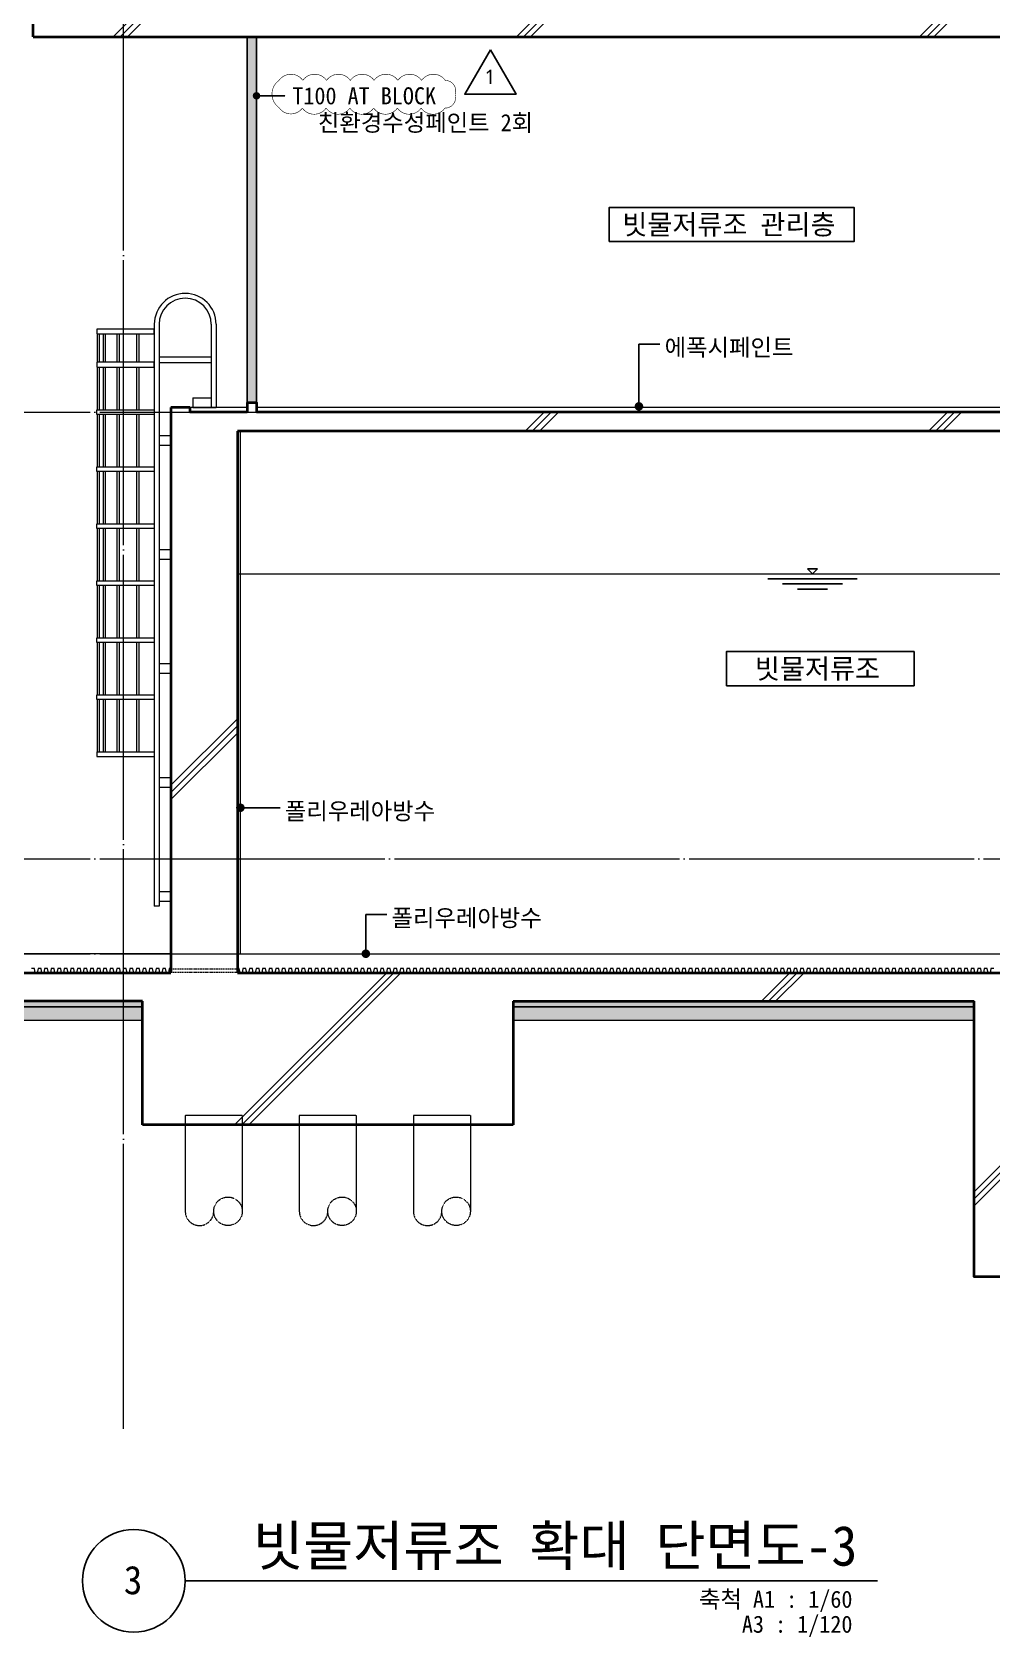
# Model space of a CAD drawing. Header units: inches. Extents: x 224105 to 519834, y 3350 to 70638.
# Drawn here: x 485878 to 495977, y 3350 to 20240 of the extents above; entities that cross this region are included whole.
import ezdxf
from ezdxf.enums import TextEntityAlignment as Align

# ---------------------------------------------------------------- set-up
doc = ezdxf.new("R2010")
doc.units = ezdxf.units.IN
doc.header["$MEASUREMENT"] = 0
for name, pattern in [('CEN', [62, 60, -1, 0, -1]), ('HID', [2, 1.1, -0.9]), ('HIDDEN', [0.375, 0.25, -0.125])]:
    doc.linetypes.add(name, pattern=pattern)
doc.layers.get('0').update_dxf_attribs({"linetype": 'CONTINUOUS'})
for name, color, linetype, lineweight in [('A-AXIS-LINE', 1, 'CEN', 15), ('A-BORD-TEXT', 3, 'CONTINUOUS', 25), ('A-CONC-LIN1', 2, 'CONTINUOUS', 40), ('A-CONC-LIN2', 7, 'CONTINUOUS', 25), ('A-ELEV-LIN3', 8, 'CONTINUOUS', 18), ('A-MKXS-LEAD', 7, 'CONTINUOUS', 25), ('A-MKXS-TEXT1', 3, 'CONTINUOUS', 25), ('A-MKXX-NAME', 3, 'CONTINUOUS', 25), ('A-MKXX-SYMB', 7, 'CONTINUOUS', 25), ('A-WAXM-BLOC', 3, 'CONTINUOUS', 25), ('A-XXXX-DRBD', 9, 'CONTINUOUS', 20), ('A-XXXX-FIN2', 6, 'CONTINUOUS', 20), ('A-XXXX-HATC', 8, 'CONTINUOUS', 18), ('A-XXXX-HID', 8, 'HIDDEN', 18), ('A-XXXX-SYMB', 7, 'CONTINUOUS', 25), ('A-XXXX-TXT1', 3, 'CONTINUOUS', 25), ('A-XXXX-WAT1', 9, 'HID', 20), ('REV-202205', 20, 'CONTINUOUS', 25)]:
    doc.layers.add(name, color=color, linetype=linetype, lineweight=lineweight)
doc.layers.add('A-SECT-LIN3', color=255, linetype='CONTINUOUS')
doc.styles.add('돋움체', font='')
doc.styles.add('맑은고딕', font='malgun.ttf')
doc.styles.get('돋움체').set_extended_font_data('DotumChe')

# ---------------------------------------------------------------- blocks, each defined once
blk = doc.blocks.new('A$C1EF06538')
at = {"color": 7}
for p, q in [((0, 0), (-25.8, 25.2)), ((25.8, 25.2), (-25.8, 25.2)), ((0, 0), (25.8, 25.2)), ((235.5, -27), (-235.5, -27)), ((157, -54), (-157, -54)), ((78.5, -81), (-78.5, -81))]:
    blk.add_line(p, q, dxfattribs=at)
blk = doc.blocks.new('A$C098F3C96')
at = {"layer": 'REV-202205'}
blk.add_lwpolyline([(2252, 3900), (0, 0), (4504, 0)], close=True, dxfattribs=at)
at = {"layer": 'A-BORD-TEXT', "style": '맑은고딕'}
blk.add_text('1', height=1250, dxfattribs=at).set_placement((2227, 1534), align=Align.MIDDLE)

msp = doc.modelspace()

# ---------------------------------------------------------------- hatches: boundary and pattern name
at = {"layer": 'A-ELEV-LIN3'}
h = msp.add_hatch(dxfattribs=at)
h.set_pattern_fill('DOTS', color=256, scale=10)
h.set_pattern_definition([(0, (0, 0), (7.9375, 15.875), [0, -15.875])])
h.paths.add_polyline_path([(488239.1, 16340.1), (488239.1, 20190.1), (488139.1, 20190.1), (488139.1, 16340.1)])
at = {"layer": 'A-MKXS-LEAD'}
h = msp.add_hatch(color=256, dxfattribs=at)
edge = h.paths.add_edge_path()
edge.add_arc((488239.1, 19569.7), 40, 0, 360)
at = {"layer": 'A-XXXX-HATC'}
h = msp.add_hatch(dxfattribs=at)
h.set_pattern_fill('CONC', color=256, scale=100)
h.set_pattern_definition([(45, (0, 0), (-2121.32, 2121.32), []), (45, (0, 75), (-2121.32, 2121.32), []), (45, (0, 150), (-2121.32, 2121.32), [])])
h.paths.add_polyline_path([(486189.1, 22040.1), (485889.1, 22040.1), (485889.1, 20190.1), (498039.1, 20190.1), (498039.1, 19490.1), (498739.1, 19490.1), (498739.1, 22040.1), (498439.1, 22040.1), (498439.1, 20390.1), (486189.1, 20390.1)])
h.paths.add_polyline_path([(490939.1, 10040.1), (495789.1, 10040.1), (495789.1, 7140.1), (502689.1, 7140.1), (502689.1, 10040.1), (504339.1, 10040.1), (504339.1, 10340.1), (500339.1, 10340.1), (500339.1, 19090.1), (500289.1, 19090.1), (500139.1, 19090.1), (500139.1, 16240.1), (488339.1, 16240.1), (488339.1, 16340.1), (488139.1, 16340.1), (488139.1, 16240.1), (487538.7, 16240.1), (487538.7, 16290.2), (487338.7, 16290.2), (487339.1, 10340.1), (481189.1, 10340.1), (481189.1, 22025.1), (480989.1, 22025.1), (480989.1, 20440.1), (480489.1, 20440.1), (480489.1, 10040.1), (487039.1, 10040.1), (487039.1, 8740.1), (490939.1, 8740.1)])
h.paths.add_polyline_path([(488039.1, 10340.1), (488038.7, 16040.1), (498039.1, 16040.1), (498039.1, 15440.1), (498739.1, 15440.1), (498739.1, 16040.1), (500139.1, 16040.1), (500139.1, 10340.1)], flags=16)
h.paths.add_polyline_path([(500289.1, 19720.1), (500139.1, 19720.1), (500139.1, 20240.1), (499859.1, 20240.1), (499819.1, 19340.1), (499589.1, 19340.1), (499539.1, 19440.1), (499539.1, 20060.1), (499439.1, 20060.1), (499439.1, 20240.1), (499239.1, 20240.1), (499239.1, 19090.1), (500289.1, 19090.1)], flags=17)
h.paths.add_polyline_path([(499539.1, 22040.1), (499239.1, 22040.1), (499239.1, 20240.1), (499439.1, 20240.1), (499439.1, 20060.1), (499539.1, 20060.1), (499539.1, 19440.1), (499589.1, 19340.1), (499819.1, 19340.1), (499859.1, 20240.1), (500139.1, 20240.1), (504339.1, 20240.1), (504339.1, 20340.1), (499539.1, 20340.1)])
h.paths.add_polyline_path([(486189.1, 23855.1), (480989.1, 23855.1), (480989.1, 23555.1), (481189.1, 23555.1), (481189.1, 23705.1), (485889.1, 23705.1), (485889.1, 23570.1), (486189.1, 23570.1)])
h = msp.add_hatch(dxfattribs=at)
h.set_pattern_fill('DOTS', color=256, scale=100)
h.set_pattern_definition([(0, (349842.84, 89673.096), (3.125, 6.25), [0, -6.25])])
h.paths.add_polyline_path([(480489.1, 10040.1), (480489.1, 9980.1), (487039.1, 9980.1), (487039.1, 10040.1)])
h = msp.add_hatch(dxfattribs=at)
h.set_pattern_fill('GRAVEL', color=256, scale=200)
h.set_pattern_definition([(228.012788, (349986.84, 89873.096), (-1600, -1800), [26.9072, -2663.8176]), (184.969741, (349968.84, 89853.096), (2400, 200), [46.1736, -4571.18495]), (132.510447, (349922.84, 89849.096), (2000, -2200), [32.5576, -3223.20652]), (267.273689, (349844.84, 89799.096), (200, 4000), [42.0476, -4162.7116]), (292.833654, (349842.84, 89757.096), (-1000, 2400), [41.231, -4081.87463]), (357.273689, (349858.84, 89719.096), (-4000, 200), [42.0476, -4162.7116]), (37.6942405, (349900.84, 89717.096), (-2600, -2000), [55.6058, -5504.9697]), (72.2553284, (349944.84, 89751.096), (1400, 4400), [52.4976, -5197.2643]), (121.4295656, (349960.84, 89801.096), (-1600, 2600), [42.19, -4176.81462]), (175.236358, (349938.84, 89837.096), (2200, -200), [48.1664, -2360.15252]), (222.397438, (349890.84, 89841.096), (-2400, -2200), [62.2896, -6166.675]), (138.814075, (350042.84, 89797.096), (-1400, 1200), [21.2602, -2104.76896]), (171.4692344, (350026.84, 89811.096), (2600, -400), [40.4474, -4004.30228]), (225, (349986.84, 89817.1), (-2e-14, -200), [28.2842, -254.5585]), (203.19859, (349972.84, 89841.096), (1000, 400), [15.2316, -1507.92302]), (291.80141, (349958.84, 89835.096), (-200, 600), [21.5406, -1055.49236]), (30.963757, (349966.84, 89815.096), (600, 400), [34.9858, -1131.20458]), (161.56505, (349996.84, 89833.096), (400, -200), [25.2982, -607.15733]), (16.38954, (349842.84, 89835.096), (2000, 600), [35.44, -3508.56903]), (70.346176, (349876.84, 89845.096), (-800, -2200), [29.7322, -2943.48155]), (293.19859, (349996.84, 89873.096), (-400, 1000), [30.463, -1492.69162]), (343.61046, (350008.84, 89845.096), (-2000, 600), [35.44, -3508.56903]), (339.443955, (349842.84, 89711.096), (-1000, 400), [34.176, -1674.62475]), (294.775141, (349874.84, 89699.096), (-1000, 2200), [28.6356, -2834.92861]), (66.80141, (349998.84, 89673.096), (400, 1000), [30.463, -1492.69162]), (17.354025, (350010.84, 89701.096), (-2600, -800), [33.5262, -3319.08472]), (69.443955, (349900.84, 89673.096), (-400, -1000), [17.088, -1691.71275]), (101.309932, (349986.84, 89673.096), (-200, 800), [10.198, -1009.6059]), (165.963757, (349984.84, 89683.096), (600, -200), [41.231, -783.39013]), (186.009006, (349944.84, 89693.096), (2000, 200), [38.21, -3782.78463]), (303.690068, (349966.84, 89797.096), (-200, 400), [28.8444, -692.26586]), (353.1572266, (349982.84, 89773.096), (3400, -400), [50.3588, -4985.51252]), (60.945396, (350032.84, 89767.096), (-800, -1400), [20.5912, -2038.53483]), (90, (350042.84, 89785.1), (-200, 200), [12, -188]), (120.256437, (349940.84, 89699.096), (800, -1400), [27.7848, -2750.704]), (48.012788, (349926.84, 89723.096), (1600, 1800), [53.8144, -2636.9104]), (0, (349962.84, 89763.1), (200, 200), [52, -148]), (325.3048465, (350014.84, 89763.096), (2000, -1400), [31.6228, -3130.65486]), (254.054604, (350040.84, 89745.096), (-200, -800), [29.1204, -1426.90158]), (207.6459754, (350032.84, 89717.096), (-3800, -2000), [47.413, -4693.89484]), (175.426079, (349990.84, 89695.096), (-2600, 200), [50.1598, -4965.81468])])
h.paths.add_polyline_path([(480489.1, 9980.1), (480489.1, 9840.1), (487039.1, 9840.1), (487039.1, 9980.1)])
h = msp.add_hatch(dxfattribs=at)
h.set_pattern_fill('DOTS', color=256, scale=100)
h.set_pattern_definition([(0, (360292.84, 89673.096), (3.125, 6.25), [0, -6.25])])
h.paths.add_polyline_path([(490939.1, 10040.1), (490939.1, 9980.1), (495789.1, 9980.1), (495789.1, 10040.1)])
h = msp.add_hatch(dxfattribs=at)
h.set_pattern_fill('GRAVEL', color=256, scale=200)
h.set_pattern_definition([(228.012788, (360436.84, 89873.096), (-1600, -1800), [26.9072, -2663.8176]), (184.969741, (360418.84, 89853.096), (2400, 200), [46.1736, -4571.18495]), (132.510447, (360372.84, 89849.096), (2000, -2200), [32.5576, -3223.20652]), (267.273689, (360294.84, 89799.096), (200, 4000), [42.0476, -4162.7116]), (292.833654, (360292.84, 89757.096), (-1000, 2400), [41.231, -4081.87463]), (357.273689, (360308.84, 89719.096), (-4000, 200), [42.0476, -4162.7116]), (37.6942405, (360350.84, 89717.096), (-2600, -2000), [55.6058, -5504.9697]), (72.2553284, (360394.84, 89751.096), (1400, 4400), [52.4976, -5197.2643]), (121.4295656, (360410.84, 89801.096), (-1600, 2600), [42.19, -4176.81462]), (175.236358, (360388.84, 89837.096), (2200, -200), [48.1664, -2360.15252]), (222.397438, (360340.84, 89841.096), (-2400, -2200), [62.2896, -6166.675]), (138.814075, (360492.84, 89797.096), (-1400, 1200), [21.2602, -2104.76896]), (171.4692344, (360476.84, 89811.096), (2600, -400), [40.4474, -4004.30228]), (225, (360436.84, 89817.1), (-2e-14, -200), [28.2842, -254.5585]), (203.19859, (360422.84, 89841.096), (1000, 400), [15.2316, -1507.92302]), (291.80141, (360408.84, 89835.096), (-200, 600), [21.5406, -1055.49236]), (30.963757, (360416.84, 89815.096), (600, 400), [34.9858, -1131.20458]), (161.56505, (360446.84, 89833.096), (400, -200), [25.2982, -607.15733]), (16.38954, (360292.84, 89835.096), (2000, 600), [35.44, -3508.56903]), (70.346176, (360326.84, 89845.096), (-800, -2200), [29.7322, -2943.48155]), (293.19859, (360446.84, 89873.096), (-400, 1000), [30.463, -1492.69162]), (343.61046, (360458.84, 89845.096), (-2000, 600), [35.44, -3508.56903]), (339.443955, (360292.84, 89711.096), (-1000, 400), [34.176, -1674.62475]), (294.775141, (360324.84, 89699.096), (-1000, 2200), [28.6356, -2834.92861]), (66.80141, (360448.84, 89673.096), (400, 1000), [30.463, -1492.69162]), (17.354025, (360460.84, 89701.096), (-2600, -800), [33.5262, -3319.08472]), (69.443955, (360350.84, 89673.096), (-400, -1000), [17.088, -1691.71275]), (101.309932, (360436.84, 89673.096), (-200, 800), [10.198, -1009.6059]), (165.963757, (360434.84, 89683.096), (600, -200), [41.231, -783.39013]), (186.009006, (360394.84, 89693.096), (2000, 200), [38.21, -3782.78463]), (303.690068, (360416.84, 89797.096), (-200, 400), [28.8444, -692.26586]), (353.1572266, (360432.84, 89773.096), (3400, -400), [50.3588, -4985.51252]), (60.945396, (360482.84, 89767.096), (-800, -1400), [20.5912, -2038.53483]), (90, (360492.84, 89785.1), (-200, 200), [12, -188]), (120.256437, (360390.84, 89699.096), (800, -1400), [27.7848, -2750.704]), (48.012788, (360376.84, 89723.096), (1600, 1800), [53.8144, -2636.9104]), (0, (360412.84, 89763.1), (200, 200), [52, -148]), (325.3048465, (360464.84, 89763.096), (2000, -1400), [31.6228, -3130.65486]), (254.054604, (360490.84, 89745.096), (-200, -800), [29.1204, -1426.90158]), (207.6459754, (360482.84, 89717.096), (-3800, -2000), [47.413, -4693.89484]), (175.426079, (360440.84, 89695.096), (-2600, 200), [50.1598, -4965.81468])])
h.paths.add_polyline_path([(490939.1, 9980.1), (490939.1, 9840.1), (495789.1, 9840.1), (495789.1, 9980.1)])

# ---------------------------------------------------------------- linework, layer by layer
at = {"layer": 'A-AXIS-LINE', "ltscale": 50}
for p, q in [((486839.1, 5540.1), (486839.1, 26540.1)), ((477289.1, 16240.1), (505489.1, 16240.1)), ((477289.1, 11540.1), (505489.1, 11540.1)), ((477289.1, 10540.1), (505489.1, 10540.1))]:
    msp.add_line(p, q, dxfattribs=at)
at = {"layer": 'A-CONC-LIN1'}
for p, q in [((485889.1, 20190.1), (485889.1, 22040.1)), ((485889.1, 20190.1), (498039.1, 20190.1)), ((487338.7, 16290.2), (487339.1, 10340.1)), ((487538.7, 16290.2), (487338.7, 16290.2)), ((487538.7, 16290.1), (487538.7, 16240.1)), ((488139.1, 16240.1), (487538.7, 16240.1)), ((488139.1, 16340.1), (488139.1, 16240.1)), ((500139.1, 16240.1), (488239.1, 16240.1)), ((488038.7, 16040.1), (488039.1, 10340.1)), ((481189.1, 10340.1), (487339.1, 10340.1)), ((488039.1, 10340.1), (500139.1, 10340.1)), ((487039.1, 10040.1), (480489.1, 10040.1)), ((487039.1, 8740.1), (487039.1, 10040.1)), ((490939.1, 10040.1), (495789.1, 10040.1)), ((490939.1, 10040.1), (490939.1, 8740.1)), ((490939.1, 8740.1), (487039.1, 8740.1))]:
    msp.add_line(p, q, dxfattribs=at)
for points in [[(488139.1, 16340.1), (488239.1, 16340.1), (488239.1, 16240.1)], [(498039.1, 16040.1), (488038.7, 16040.1)], [(502689.1, 10040.1), (502689.1, 7140.1), (495789.1, 7140.1), (495789.1, 10040.1)]]:
    msp.add_lwpolyline(points, dxfattribs=at)
at = {"layer": 'A-ELEV-LIN3'}
for p, q in [((486560.7, 17065.2), (486560.7, 16765.2)), ((486582.9, 17065.2), (486582.9, 16765.2)), ((486624.3, 17065.2), (486624.3, 16765.2)), ((486646.5, 17065.2), (486646.5, 16765.2)), ((486769.9, 17065.2), (486769.9, 16765.2)), ((486792.1, 17065.2), (486792.1, 16765.2)), ((486977.6, 17065.2), (486977.6, 16765.2)), ((486999.8, 17065.2), (486999.8, 16765.2)), ((487163.3, 17164.8), (487163.3, 11040.2)), ((487214.1, 17164.8), (487214.1, 11040.2)), ((487763.3, 17164.8), (487763.3, 16290.2)), ((487814.1, 17164.8), (487814.1, 16290.2)), ((487763.3, 16820.2), (487214.1, 16820.2)), ((487763.3, 16760.2), (487214.1, 16760.2)), ((486560.7, 16715.2), (486560.7, 16265.2)), ((486582.9, 16715.2), (486582.9, 16265.2)), ((486624.3, 16715.2), (486624.3, 16265.2)), ((486646.5, 16715.2), (486646.5, 16265.2)), ((486769.9, 16715.2), (486769.9, 16265.2)), ((486792.1, 16715.2), (486792.1, 16265.2)), ((486977.6, 16715.2), (486977.6, 16265.2)), ((486999.8, 16715.2), (486999.8, 16265.2)), ((487568.7, 16390.2), (487763.3, 16390.2)), ((487568.7, 16390.2), (487568.7, 16290.2)), ((486560.7, 16215.2), (486560.7, 15665.2)), ((486582.9, 16215.2), (486582.9, 15665.2)), ((486624.3, 16215.2), (486624.3, 15665.2)), ((486646.5, 16215.2), (486646.5, 15665.2)), ((486769.9, 16215.2), (486769.9, 15665.2)), ((486792.1, 16215.2), (486792.1, 15665.2)), ((486977.6, 16215.2), (486977.6, 15665.2)), ((486999.8, 16215.2), (486999.8, 15665.2)), ((487568.7, 16290.2), (487814.1, 16290.2)), ((487683.7, 16290.2), (487763.3, 16290.2)), ((487814.1, 16290.2), (487763.3, 16290.2)), ((487338.7, 15990.2), (487214.1, 15990.2)), ((487338.7, 15890.2), (487214.1, 15890.2)), ((486560.7, 15615.2), (486560.7, 15065.2)), ((486582.9, 15615.2), (486582.9, 15065.2)), ((486624.3, 15615.2), (486624.3, 15065.2)), ((486646.5, 15615.2), (486646.5, 15065.2)), ((486769.9, 15615.2), (486769.9, 15065.2)), ((486792.1, 15615.2), (486792.1, 15065.2)), ((486977.6, 15615.2), (486977.6, 15065.2)), ((486999.8, 15615.2), (486999.8, 15065.2)), ((486560.7, 15015.2), (486560.7, 14465.2)), ((486582.9, 15015.2), (486582.9, 14465.2)), ((486624.3, 15015.2), (486624.3, 14465.2)), ((486646.5, 15015.2), (486646.5, 14465.2)), ((486769.9, 15015.2), (486769.9, 14465.2)), ((486792.1, 15015.2), (486792.1, 14465.2)), ((486977.6, 15015.2), (486977.6, 14465.2)), ((486999.8, 15015.2), (486999.8, 14465.2)), ((487338.7, 14790.2), (487214.1, 14790.2)), ((487338.7, 14690.2), (487214.1, 14690.2)), ((486560.7, 14415.2), (486560.7, 13865.2)), ((486582.9, 14415.2), (486582.9, 13865.2)), ((486624.3, 14415.2), (486624.3, 13865.2)), ((486646.5, 14415.2), (486646.5, 13865.2)), ((486769.9, 14415.2), (486769.9, 13865.2)), ((486792.1, 14415.2), (486792.1, 13865.2)), ((486977.6, 14415.2), (486977.6, 13865.2)), ((486999.8, 14415.2), (486999.8, 13865.2)), ((486560.7, 13815.2), (486560.7, 13265.2)), ((486582.9, 13815.2), (486582.9, 13265.2)), ((486624.3, 13815.2), (486624.3, 13265.2)), ((486646.5, 13815.2), (486646.5, 13265.2)), ((486769.9, 13815.2), (486769.9, 13265.2)), ((486792.1, 13815.2), (486792.1, 13265.2)), ((486977.6, 13815.2), (486977.6, 13265.2)), ((486999.8, 13815.2), (486999.8, 13265.2)), ((487338.7, 13590.2), (487214.1, 13590.2)), ((487338.7, 13490.2), (487214.1, 13490.2)), ((486560.7, 13215.2), (486560.7, 12665.2)), ((486582.9, 13215.2), (486582.9, 12665.2)), ((486624.3, 13215.2), (486624.3, 12665.2)), ((486646.5, 13215.2), (486646.5, 12665.2)), ((486769.9, 13215.2), (486769.9, 12665.2)), ((486792.1, 13215.2), (486792.1, 12665.2)), ((486977.6, 13215.2), (486977.6, 12665.2)), ((486999.8, 13215.2), (486999.8, 12665.2)), ((486558.7, 12665.2), (486558.7, 12615.2)), ((486558.7, 12615.2), (487163.3, 12615.2)), ((487338.7, 12390.2), (487214.1, 12390.2)), ((487338.7, 12290.2), (487214.1, 12290.2)), ((487338.7, 11190.2), (487214.1, 11190.2)), ((487214.1, 11040.2), (487163.3, 11040.2)), ((487338.7, 11090.2), (487214.1, 11090.2))]:
    msp.add_line(p, q, dxfattribs=at)
for points in [[(486558.7, 17065.2), (487163.3, 17065.2), (487163.3, 17115.2), (486558.7, 17115.2)], [(486558.7, 16715.2), (487163.3, 16715.2), (487163.3, 16765.2), (486558.7, 16765.2)], [(486558.7, 16265.2), (487163.3, 16265.2), (487163.3, 16215.2), (486558.7, 16215.2)], [(486558.7, 15665.2), (487163.3, 15665.2), (487163.3, 15615.2), (486558.7, 15615.2)], [(486558.7, 15065.2), (487163.3, 15065.2), (487163.3, 15015.2), (486558.7, 15015.2)], [(486558.7, 14465.2), (487163.3, 14465.2), (487163.3, 14415.2), (486558.7, 14415.2)], [(486558.7, 13865.2), (487163.3, 13865.2), (487163.3, 13815.2), (486558.7, 13815.2)], [(486558.7, 13265.2), (487163.3, 13265.2), (487163.3, 13215.2), (486558.7, 13215.2)]]:
    msp.add_lwpolyline(points, close=True, dxfattribs=at)
msp.add_lwpolyline([(486558.7, 12665.2), (487163.3, 12665.2)], dxfattribs=at)
for radius in [325.4, 274.6]:
    msp.add_arc((487488.7, 17164.8), radius, 0, 180, dxfattribs=at)
at = {"layer": 'A-MKXS-LEAD'}
for p, q in [((492262.8, 16301), (492262.8, 16956.7)), ((492482.9, 16956.7), (492262.8, 16956.7)), ((488486.9, 12076.9), (488069.1, 12076.9)), ((489389.1, 10540.1), (489389.1, 10952.4)), ((489609.2, 10952.4), (489389.1, 10952.4))]:
    msp.add_line(p, q, dxfattribs=at)
msp.add_lwpolyline([(488239.1, 19569.7), (488536.8, 19569.7), (488536.8, 19569.7)], dxfattribs=at)
at = {"layer": 'A-MKXS-LEAD', "const_width": 45}
for points in [[(492285.3, 16301, -1), (492240.3, 16301, -1)], [(488091.6, 12076.9, -1), (488046.6, 12076.9, -1)], [(489411.6, 10540.1, -1), (489366.6, 10540.1, -1)]]:
    msp.add_lwpolyline(points, format="xyb", close=True, dxfattribs=at)
at = {"layer": 'A-MKXX-SYMB'}
for points in [[(491951.2, 18035.1), (494526.7, 18035.1), (494526.7, 18395.1), (491951.2, 18395.1)], [(493183, 13360.1), (495158.5, 13360.1), (495158.5, 13720.1), (493183, 13720.1)]]:
    msp.add_lwpolyline(points, close=True, dxfattribs=at)
at = {"layer": 'A-SECT-LIN3'}
for p, q in [((480489.1, 9980.1), (487039.1, 9980.2)), ((490939.1, 9980.1), (495789.1, 9980.1))]:
    msp.add_line(p, q, dxfattribs=at)
at = {"layer": 'A-WAXM-BLOC'}
for p, q in [((488139.1, 20190.1), (488139.1, 16340.1)), ((488239.1, 20190.1), (488239.1, 16340.1))]:
    msp.add_line(p, q, dxfattribs=at)
at = {"layer": 'A-XXXX-DRBD'}
for points in [[(487339.1, 10385.1), (487320.9, 10385.1), (487312.2, 10340.1), (487291.7, 10340.1), (487283, 10385.1), (487251.9, 10385.1), (487243.2, 10340.1), (487222.7, 10340.1), (487213.9, 10385.1), (487182.9, 10385.1), (487174.1, 10340.1), (487153.6, 10340.1), (487144.9, 10385.1), (487113.8, 10385.1), (487105.1, 10340.1), (487084.6, 10340.1), (487075.9, 10385.1), (487044.8, 10385.1), (487036.1, 10340.1), (487015.6, 10340.1), (487006.8, 10385.1), (486975.8, 10385.1), (486967, 10340.1), (486946.5, 10340.1), (486937.8, 10385.1), (486906.7, 10385.1), (486898, 10340.1), (486877.5, 10340.1), (486868.8, 10385.1), (486837.7, 10385.1), (486829, 10340.1), (486808.5, 10340.1), (486799.7, 10385.1), (486768.7, 10385.1), (486759.9, 10340.1), (486739.4, 10340.1), (486730.7, 10385.1), (486699.6, 10385.1), (486690.9, 10340.1), (486670.4, 10340.1), (486661.7, 10385.1), (486630.6, 10385.1), (486621.9, 10340.1), (486601.4, 10340.1), (486592.6, 10385.1), (486561.6, 10385.1), (486552.8, 10340.1), (486532.3, 10340.1), (486523.6, 10385.1), (486492.5, 10385.1), (486483.8, 10340.1), (486463.3, 10340.1), (486454.6, 10385.1), (486423.5, 10385.1), (486414.8, 10340.1), (486394.3, 10340.1), (486385.5, 10385.1), (486354.5, 10385.1), (486345.7, 10340.1), (486325.2, 10340.1), (486316.5, 10385.1), (486285.4, 10385.1), (486276.7, 10340.1), (486256.2, 10340.1), (486247.5, 10385.1), (486216.4, 10385.1), (486207.7, 10340.1), (486187.2, 10340.1), (486178.4, 10385.1), (486147.4, 10385.1), (486138.6, 10340.1), (486118.1, 10340.1), (486109.4, 10385.1), (486078.3, 10385.1), (486069.6, 10340.1), (486049.1, 10340.1), (486040.4, 10385.1), (486009.3, 10385.1), (486000.6, 10340.1), (485980.1, 10340.1), (485971.3, 10385.1), (485940.3, 10385.1), (485931.5, 10340.1), (485911, 10340.1), (485902.3, 10385.1), (485871.2, 10385.1)], [(495996.9, 10385.1), (495965.8, 10385.1), (495957.1, 10340.1), (495936.6, 10340.1), (495927.8, 10385.1), (495896.8, 10385.1), (495888, 10340.1), (495867.6, 10340.1), (495858.8, 10385.1), (495827.8, 10385.1), (495819, 10340.1), (495798.5, 10340.1), (495789.8, 10385.1), (495758.7, 10385.1), (495750, 10340.1), (495729.5, 10340.1), (495720.7, 10385.1), (495689.7, 10385.1), (495680.9, 10340.1), (495660.5, 10340.1), (495651.7, 10385.1), (495620.7, 10385.1), (495611.9, 10340.1), (495591.4, 10340.1), (495582.7, 10385.1), (495551.6, 10385.1), (495542.9, 10340.1), (495522.4, 10340.1), (495513.6, 10385.1), (495482.6, 10385.1), (495473.8, 10340.1), (495453.4, 10340.1), (495444.6, 10385.1), (495413.5, 10385.1), (495404.8, 10340.1), (495384.3, 10340.1), (495375.6, 10385.1), (495344.5, 10385.1), (495335.8, 10340.1), (495315.3, 10340.1), (495306.5, 10385.1), (495275.5, 10385.1), (495266.7, 10340.1), (495246.3, 10340.1), (495237.5, 10385.1), (495206.4, 10385.1), (495197.7, 10340.1), (495177.2, 10340.1), (495168.5, 10385.1), (495137.4, 10385.1), (495128.7, 10340.1), (495108.2, 10340.1), (495099.4, 10385.1), (495068.4, 10385.1), (495059.6, 10340.1), (495039.2, 10340.1), (495030.4, 10385.1), (494999.3, 10385.1), (494990.6, 10340.1), (494970.1, 10340.1), (494961.4, 10385.1), (494930.3, 10385.1), (494921.6, 10340.1), (494901.1, 10340.1), (494892.3, 10385.1), (494861.3, 10385.1), (494852.5, 10340.1), (494832.1, 10340.1), (494823.3, 10385.1), (494792.2, 10385.1), (494783.5, 10340.1), (494763, 10340.1), (494754.3, 10385.1), (494723.2, 10385.1), (494714.5, 10340.1), (494694, 10340.1), (494685.2, 10385.1), (494654.2, 10385.1), (494645.4, 10340.1), (494625, 10340.1), (494616.2, 10385.1), (494585.1, 10385.1), (494576.4, 10340.1), (494555.9, 10340.1), (494547.2, 10385.1), (494516.1, 10385.1), (494507.4, 10340.1), (494486.9, 10340.1), (494478.1, 10385.1), (494447.1, 10385.1), (494438.3, 10340.1), (494417.8, 10340.1), (494409.1, 10385.1), (494378, 10385.1), (494369.3, 10340.1), (494348.8, 10340.1), (494340.1, 10385.1), (494309, 10385.1), (494300.3, 10340.1), (494279.8, 10340.1), (494271, 10385.1), (494240, 10385.1), (494231.2, 10340.1), (494210.7, 10340.1), (494202, 10385.1), (494170.9, 10385.1), (494162.2, 10340.1), (494141.7, 10340.1), (494133, 10385.1), (494101.9, 10385.1), (494093.2, 10340.1), (494072.7, 10340.1), (494063.9, 10385.1), (494032.9, 10385.1), (494024.1, 10340.1), (494003.6, 10340.1), (493994.9, 10385.1), (493963.8, 10385.1), (493955.1, 10340.1), (493934.6, 10340.1), (493925.9, 10385.1), (493894.8, 10385.1), (493886.1, 10340.1), (493865.6, 10340.1), (493856.8, 10385.1), (493825.8, 10385.1), (493817, 10340.1), (493796.5, 10340.1), (493787.8, 10385.1), (493756.7, 10385.1), (493748, 10340.1), (493727.5, 10340.1), (493718.8, 10385.1), (493687.7, 10385.1), (493679, 10340.1), (493658.5, 10340.1), (493649.7, 10385.1), (493618.7, 10385.1), (493609.9, 10340.1), (493589.4, 10340.1), (493580.7, 10385.1), (493549.6, 10385.1), (493540.9, 10340.1), (493520.4, 10340.1), (493511.7, 10385.1), (493480.6, 10385.1), (493471.9, 10340.1), (493451.4, 10340.1), (493442.6, 10385.1), (493411.6, 10385.1), (493402.8, 10340.1), (493382.3, 10340.1), (493373.6, 10385.1), (493342.5, 10385.1), (493333.8, 10340.1), (493313.3, 10340.1), (493304.6, 10385.1), (493273.5, 10385.1), (493264.8, 10340.1), (493244.3, 10340.1), (493235.5, 10385.1), (493204.5, 10385.1), (493195.7, 10340.1), (493175.2, 10340.1), (493166.5, 10385.1), (493135.4, 10385.1), (493126.7, 10340.1), (493106.2, 10340.1), (493097.5, 10385.1), (493066.4, 10385.1), (493057.7, 10340.1), (493037.2, 10340.1), (493028.4, 10385.1), (492997.4, 10385.1), (492988.6, 10340.1), (492968.1, 10340.1), (492959.4, 10385.1), (492928.3, 10385.1), (492919.6, 10340.1), (492899.1, 10340.1), (492890.4, 10385.1), (492859.3, 10385.1), (492850.6, 10340.1), (492830.1, 10340.1), (492821.3, 10385.1), (492790.3, 10385.1), (492781.5, 10340.1), (492761, 10340.1), (492752.3, 10385.1), (492721.2, 10385.1), (492712.5, 10340.1), (492692, 10340.1), (492683.3, 10385.1), (492652.2, 10385.1), (492643.5, 10340.1), (492623, 10340.1), (492614.2, 10385.1), (492583.2, 10385.1), (492574.4, 10340.1), (492553.9, 10340.1), (492545.2, 10385.1), (492514.1, 10385.1), (492505.4, 10340.1), (492484.9, 10340.1), (492476.2, 10385.1), (492445.1, 10385.1), (492436.4, 10340.1), (492415.9, 10340.1), (492407.1, 10385.1), (492376.1, 10385.1), (492367.3, 10340.1), (492346.8, 10340.1), (492338.1, 10385.1), (492307, 10385.1), (492298.3, 10340.1), (492277.8, 10340.1), (492269.1, 10385.1), (492238, 10385.1), (492229.3, 10340.1), (492208.8, 10340.1), (492200, 10385.1), (492169, 10385.1), (492160.2, 10340.1), (492139.7, 10340.1), (492131, 10385.1), (492099.9, 10385.1), (492091.2, 10340.1), (492070.7, 10340.1), (492062, 10385.1), (492030.9, 10385.1), (492022.2, 10340.1), (492001.7, 10340.1), (491992.9, 10385.1), (491961.9, 10385.1), (491953.1, 10340.1), (491932.6, 10340.1), (491923.9, 10385.1), (491892.8, 10385.1), (491884.1, 10340.1), (491863.6, 10340.1), (491854.9, 10385.1), (491823.8, 10385.1), (491815.1, 10340.1), (491794.6, 10340.1), (491785.8, 10385.1), (491754.8, 10385.1), (491746, 10340.1), (491725.5, 10340.1), (491716.8, 10385.1), (491685.7, 10385.1), (491677, 10340.1), (491656.5, 10340.1), (491647.8, 10385.1), (491616.7, 10385.1), (491608, 10340.1), (491587.5, 10340.1), (491578.7, 10385.1), (491547.7, 10385.1), (491538.9, 10340.1), (491518.4, 10340.1), (491509.7, 10385.1), (491478.6, 10385.1), (491469.9, 10340.1), (491449.4, 10340.1), (491440.7, 10385.1), (491409.6, 10385.1), (491400.9, 10340.1), (491380.4, 10340.1), (491371.6, 10385.1), (491340.6, 10385.1), (491331.8, 10340.1), (491311.3, 10340.1), (491302.6, 10385.1), (491271.5, 10385.1), (491262.8, 10340.1), (491242.3, 10340.1), (491233.6, 10385.1), (491202.5, 10385.1), (491193.8, 10340.1), (491173.3, 10340.1), (491164.5, 10385.1), (491133.5, 10385.1), (491124.7, 10340.1), (491104.2, 10340.1), (491095.5, 10385.1), (491064.4, 10385.1), (491055.7, 10340.1), (491035.2, 10340.1), (491026.5, 10385.1), (490995.4, 10385.1), (490986.7, 10340.1), (490966.2, 10340.1), (490957.4, 10385.1), (490926.4, 10385.1), (490917.6, 10340.1), (490897.1, 10340.1), (490888.4, 10385.1), (490857.3, 10385.1), (490848.6, 10340.1), (490828.1, 10340.1), (490819.4, 10385.1), (490788.3, 10385.1), (490779.6, 10340.1), (490759.1, 10340.1), (490750.3, 10385.1), (490719.3, 10385.1), (490710.5, 10340.1), (490690, 10340.1), (490681.3, 10385.1), (490650.2, 10385.1), (490641.5, 10340.1), (490621, 10340.1), (490612.3, 10385.1), (490581.2, 10385.1), (490572.5, 10340.1), (490552, 10340.1), (490543.2, 10385.1), (490512.2, 10385.1), (490503.4, 10340.1), (490482.9, 10340.1), (490474.2, 10385.1), (490443.1, 10385.1), (490434.4, 10340.1), (490413.9, 10340.1), (490405.2, 10385.1), (490374.1, 10385.1), (490365.4, 10340.1), (490344.9, 10340.1), (490336.1, 10385.1), (490305.1, 10385.1), (490296.3, 10340.1), (490275.8, 10340.1), (490267.1, 10385.1), (490236, 10385.1), (490227.3, 10340.1), (490206.8, 10340.1), (490198.1, 10385.1), (490167, 10385.1), (490158.3, 10340.1), (490137.8, 10340.1), (490129, 10385.1), (490098, 10385.1), (490089.2, 10340.1), (490068.7, 10340.1), (490060, 10385.1), (490028.9, 10385.1), (490020.2, 10340.1), (489999.7, 10340.1), (489991, 10385.1), (489959.9, 10385.1), (489951.2, 10340.1), (489930.7, 10340.1), (489921.9, 10385.1), (489890.9, 10385.1), (489882.1, 10340.1), (489861.6, 10340.1), (489852.9, 10385.1), (489821.8, 10385.1), (489813.1, 10340.1), (489792.6, 10340.1), (489783.9, 10385.1), (489752.8, 10385.1), (489744.1, 10340.1), (489723.6, 10340.1), (489714.8, 10385.1), (489683.8, 10385.1), (489675, 10340.1), (489654.5, 10340.1), (489645.8, 10385.1), (489614.7, 10385.1), (489606, 10340.1), (489585.5, 10340.1), (489576.8, 10385.1), (489545.7, 10385.1), (489537, 10340.1), (489516.5, 10340.1), (489507.7, 10385.1), (489476.7, 10385.1), (489467.9, 10340.1), (489447.4, 10340.1), (489438.7, 10385.1), (489407.6, 10385.1), (489398.9, 10340.1), (489378.4, 10340.1), (489369.7, 10385.1), (489338.6, 10385.1), (489329.9, 10340.1), (489309.4, 10340.1), (489300.6, 10385.1), (489269.6, 10385.1), (489260.8, 10340.1), (489240.3, 10340.1), (489231.6, 10385.1), (489200.5, 10385.1), (489191.8, 10340.1), (489171.3, 10340.1), (489162.6, 10385.1), (489131.5, 10385.1), (489122.8, 10340.1), (489102.3, 10340.1), (489093.5, 10385.1), (489062.5, 10385.1), (489053.7, 10340.1), (489033.2, 10340.1), (489024.5, 10385.1), (488993.4, 10385.1), (488984.7, 10340.1), (488964.2, 10340.1), (488955.5, 10385.1), (488924.4, 10385.1), (488915.7, 10340.1), (488895.2, 10340.1), (488886.4, 10385.1), (488855.4, 10385.1), (488846.6, 10340.1), (488826.1, 10340.1), (488817.4, 10385.1), (488786.3, 10385.1), (488777.6, 10340.1), (488757.1, 10340.1), (488748.4, 10385.1), (488717.3, 10385.1), (488708.6, 10340.1), (488688.1, 10340.1), (488679.3, 10385.1), (488648.3, 10385.1), (488639.5, 10340.1), (488619, 10340.1), (488610.3, 10385.1), (488579.2, 10385.1), (488570.5, 10340.1), (488550, 10340.1), (488541.3, 10385.1), (488510.2, 10385.1), (488501.5, 10340.1), (488481, 10340.1), (488472.2, 10385.1), (488441.2, 10385.1), (488432.4, 10340.1), (488411.9, 10340.1), (488403.2, 10385.1), (488372.1, 10385.1), (488363.4, 10340.1), (488342.9, 10340.1), (488334.2, 10385.1), (488303.1, 10385.1), (488294.4, 10340.1), (488273.9, 10340.1), (488265.1, 10385.1), (488234.1, 10385.1), (488225.3, 10340.1), (488204.8, 10340.1), (488196.1, 10385.1), (488165, 10385.1), (488156.3, 10340.1), (488135.8, 10340.1), (488127.1, 10385.1), (488096, 10385.1), (488087.3, 10340.1), (488066.8, 10340.1), (488058, 10385.1), (488039.1, 10385.1)]]:
    msp.add_lwpolyline(points, dxfattribs=at)
at = {"layer": 'A-XXXX-FIN2'}
for p, q in [((488139.1, 16290.1), (487538.7, 16290.1)), ((500139.1, 16290.1), (488239.1, 16290.1)), ((488069.1, 10540.1), (488068.7, 16040.1)), ((488048.7, 14540.1), (500109.1, 14540.1)), ((487339.1, 10540.1), (481189.1, 10540.1)), ((488039.1, 10540.1), (500139.1, 10540.1))]:
    msp.add_line(p, q, dxfattribs=at)
at = {"layer": 'A-XXXX-HATC'}
for p, q in [((480489.1, 9840.1), (487039.1, 9840.2)), ((490939.1, 9840.1), (495789.1, 9840.1))]:
    msp.add_line(p, q, dxfattribs=at)
at = {"layer": 'A-XXXX-HID', "ltscale": 50}
for points in [[(487339.1, 10383.1), (488039.1, 10383.1)], [(487339.1, 10345.1), (488039.1, 10345.1)]]:
    msp.add_lwpolyline(points, dxfattribs=at)
at = {"layer": 'A-XXXX-SYMB'}
msp.add_line((487486.9, 3940.1), (494774.4, 3940.1), dxfattribs=at)
msp.add_circle((486946.9, 3940.1), 540, dxfattribs=at)
at = {"layer": 'A-XXXX-WAT1', "ltscale": 0.5}
for p, q in [((487489.1, 8840.1), (488089.1, 8840.1)), ((487489.1, 8840.1), (487489.1, 7829.8)), ((488089.1, 8840.1), (488089.1, 7829.8)), ((488689.1, 8840.1), (489289.1, 8840.1)), ((488689.1, 8840.1), (488689.1, 7829.8)), ((489289.1, 8840.1), (489289.1, 7829.8)), ((489889.1, 8840.1), (490489.1, 8840.1)), ((489889.1, 8840.1), (489889.1, 7829.8)), ((490489.1, 8840.1), (490489.1, 7829.8))]:
    msp.add_line(p, q, dxfattribs=at)
for centre in [(487939.1, 7829.8), (489139.1, 7829.8), (490339.1, 7829.8)]:
    msp.add_circle(centre, 150, dxfattribs=at)
for centre in [(487639.1, 7829.8), (488839.1, 7829.8), (490039.1, 7829.8)]:
    msp.add_arc(centre, 150, 180, 0, dxfattribs=at)
at = {"layer": 'REV-202205', "const_width": 6}
msp.add_lwpolyline([(488476, 19731.7, -0.5205671), (488726, 19731.7, -0.5205671), (488976, 19731.7, -0.5205671), (489226, 19731.7, -0.5205671), (489476, 19731.7, -0.5205671), (489726, 19731.7, -0.5205671), (489976, 19731.7, -0.5205671), (490226, 19731.7, -0.5205671), (490328.1, 19583.8, -0.5205671), (490221.3, 19440.6, -0.5205671), (489971.3, 19440.6, -0.5205671), (489721.3, 19440.6, -0.5205671), (489471.3, 19440.6, -0.5205671), (489221.3, 19440.6, -0.5205671), (488971.3, 19440.6, -0.5205671), (488721.3, 19440.6, -0.5205671), (488476, 19445.3, -0.5205671)], format="xyb", close=True, dxfattribs=at)

# ---------------------------------------------------------------- block references
at = {"xscale": 0.1200000002185263, "yscale": 0.1200000002185263, "zscale": 0.1200000002185263}
msp.add_blockref('A$C098F3C96', (490429.3, 19585.6), dxfattribs=at)
at = {"layer": 'A-CONC-LIN2', "xscale": 2, "yscale": 2, "zscale": 2}
msp.add_blockref('A$C1EF06538', (494089.1, 14540.1), dxfattribs=at)

# ---------------------------------------------------------------- texts
at = {"layer": 'A-MKXS-TEXT1'}
for s, style, p in [('T100 AT BLOCK', '돋움체', (488615.7, 19569.7)), ('에폭시페인트', '돋움체', (492532.9, 16921.7)), ('폴리우레아방수', '맑은고딕', (488536.9, 12041.9)), ('폴리우레아방수', '맑은고딕', (489659.2, 10917.4))]:
    msp.add_text(s, height=180, dxfattribs=dict(at, style=style)).set_placement(p, align=Align.MIDDLE_LEFT)
at = {"layer": 'A-MKXS-TEXT1', "style": '돋움체'}
msp.add_text('친환경수성페인트 2회', height=180, dxfattribs=at).set_placement((491149.9, 19287.2), align=Align.MIDDLE_RIGHT)
at = {"layer": 'A-MKXX-NAME', "style": '돋움체'}
for s, p in [('빗물저류조 관리층', (493209.7, 18215.1)), ('빗물저류조', (494141.5, 13540.1))]:
    msp.add_text(s, height=210, dxfattribs=at).set_placement(p, align=Align.MIDDLE_CENTER)
at = {"layer": 'A-XXXX-TXT1', "style": '돋움체'}
msp.add_text('빗물저류조 확대 단면도-3', height=420, dxfattribs=at).set_placement((494560, 3974.1), align=Align.BOTTOM_RIGHT)
msp.add_text('3', height=300, dxfattribs=at).set_placement((486940, 3946.6), align=Align.MIDDLE)
for s, p in [('축척 A1 : 1/60', (494509.4, 3836.8)), ('A3 : 1/120', (494509.4, 3574.1))]:
    msp.add_text(s, height=180, dxfattribs=at).set_placement(p, align=Align.TOP_RIGHT)

doc.saveas('drawing.dxf')
